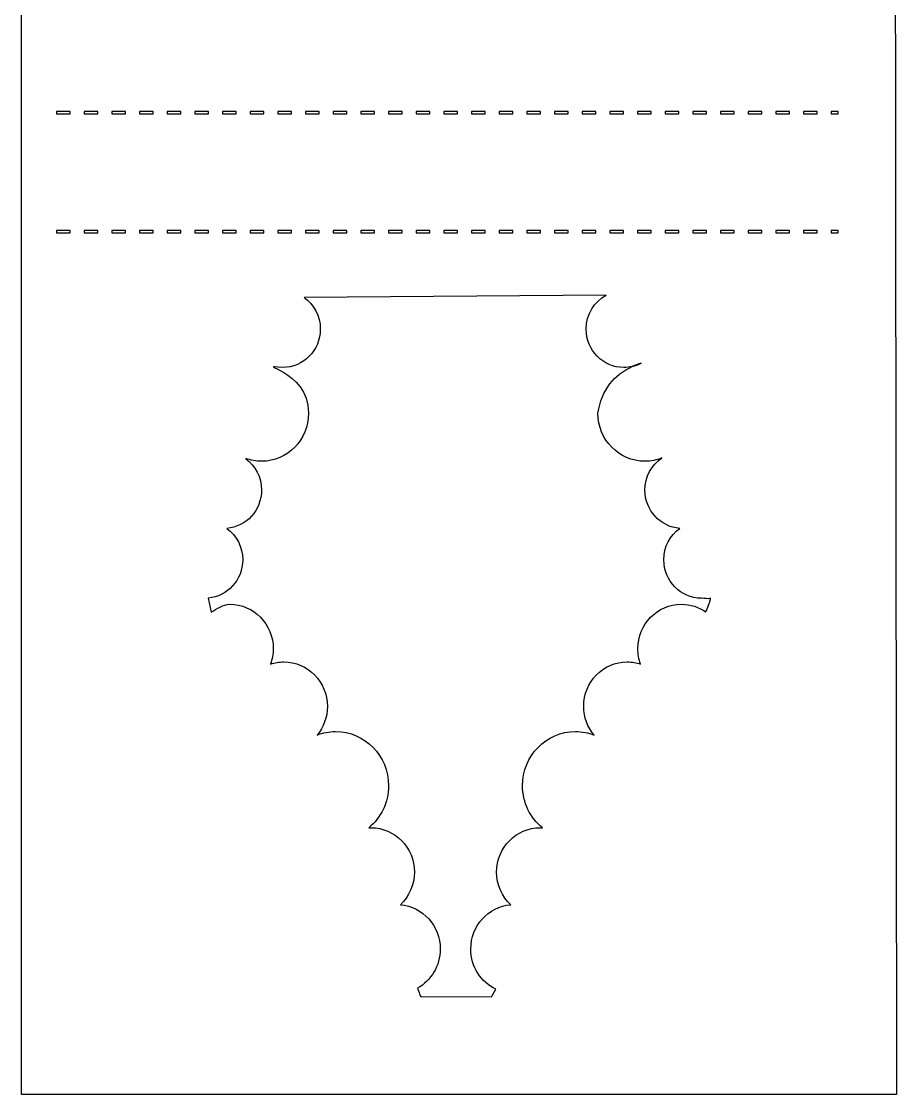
# Model space of a CAD drawing. Header units: centimetres. Extents: x -5.7 to 5.7, y -14 to 14.
# Drawn here: x -5.66 to 5.66, y -13.99 to -0.12 of the extents above; entities that cross this region are included whole.
import ezdxf

# ---------------------------------------------------------------- set-up
doc = ezdxf.new("R2010")
doc.units = ezdxf.units.CM
doc.header["$MEASUREMENT"] = 0
doc.layers.add('Layer 1', color=7, linetype='Continuous')

msp = doc.modelspace()

# ---------------------------------------------------------------- linework, layer by layer
at = {"layer": 'Layer 1', "color": 22, "lineweight": 25}
for points, knots in [([(0.00422, 13.98982), (-0.43864, 13.98889), (-0.87062, 13.87589), (-1.31076, 13.65065), (-1.31076, 13.65065), (-1.31076, 13.65065), (-1.79988, 13.39988), (-1.79988, 13.39988), (-1.79988, 13.39988), (-1.79988, 13.39988), (-2.2589, 13.61606), (-2.2589, 13.61606), (-2.2589, 13.61606), (-2.84586, 13.89308), (-3.19532, 13.97512), (-3.80057, 13.9754), (-3.80057, 13.9754), (-4.32097, 13.97564), (-4.99249, 13.78999), (-5.43254, 13.52478), (-5.43254, 13.52478), (-5.43254, 13.52478), (-5.65547, 13.39027), (-5.65547, 13.39027), (-5.65547, 13.39027), (-5.65547, 13.39027), (-5.65547, -13.98987), (-5.65547, -13.98987), (-5.65547, -13.98987), (-5.65547, -13.98987), (5.65547, -13.98987), (5.65547, -13.98987), (5.65547, -13.98987), (5.65547, -13.98987), (5.62537, 13.43446), (5.62537, 13.43446), (5.62537, 13.43446), (5.62537, 13.43446), (5.16917, 13.66313), (5.16917, 13.66313), (5.16917, 13.66313), (4.61367, 13.94255), (4.02102, 14.04232), (3.41962, 13.95618), (3.41962, 13.95618), (2.8916, 13.88054), (2.84818, 13.86646), (2.33603, 13.60837), (2.33603, 13.60837), (2.33603, 13.60837), (1.90523, 13.39123), (1.90523, 13.39123), (1.90523, 13.39123), (1.90523, 13.39123), (1.57978, 13.55937), (1.57978, 13.55937), (1.57978, 13.55937), (1.02203, 13.84807), (0.50615, 13.99087), (0.00424, 13.98981), (0.00424, 13.98981), (0.00424, 13.98981), (0.00422, 13.98982), (0.00422, 13.98982)], [0, 0, 0, 0, 0.05882353, 0.05882353, 0.05882353, 0.05882353, 0.11764706, 0.11764706, 0.11764706, 0.11764706, 0.17647059, 0.17647059, 0.17647059, 0.17647059, 0.23529412, 0.23529412, 0.23529412, 0.23529412, 0.29411765, 0.29411765, 0.29411765, 0.29411765, 0.35294118, 0.35294118, 0.35294118, 0.35294118, 0.41176471, 0.41176471, 0.41176471, 0.41176471, 0.47058824, 0.47058824, 0.47058824, 0.47058824, 0.52941176, 0.52941176, 0.52941176, 0.52941176, 0.58823529, 0.58823529, 0.58823529, 0.58823529, 0.64705882, 0.64705882, 0.64705882, 0.64705882, 0.70588235, 0.70588235, 0.70588235, 0.70588235, 0.76470588, 0.76470588, 0.76470588, 0.76470588, 0.82352941, 0.82352941, 0.82352941, 0.82352941, 0.88235294, 0.88235294, 0.88235294, 0.88235294, 1, 1, 1, 1]), ([(-5.20304, -1.28511), (-5.20304, -1.28511), (-5.02432, -1.28511), (-5.02432, -1.28511), (-5.02432, -1.28511), (-5.02432, -1.28511), (-5.02432, -1.31585), (-5.02432, -1.31585), (-5.02432, -1.31585), (-5.02432, -1.31585), (-5.20304, -1.31585), (-5.20304, -1.31585), (-5.20304, -1.31585), (-5.20304, -1.31585), (-5.20304, -1.28511), (-5.20304, -1.28511)], [0, 0, 0, 0, 0.2, 0.2, 0.2, 0.2, 0.4, 0.4, 0.4, 0.4, 0.6, 0.6, 0.6, 0.6, 1, 1, 1, 1]), ([(-4.84561, -1.28511), (-4.84561, -1.28511), (-4.66689, -1.28511), (-4.66689, -1.28511), (-4.66689, -1.28511), (-4.66689, -1.28511), (-4.66689, -1.31585), (-4.66689, -1.31585), (-4.66689, -1.31585), (-4.66689, -1.31585), (-4.84561, -1.31585), (-4.84561, -1.31585), (-4.84561, -1.31585), (-4.84561, -1.31585), (-4.84561, -1.28511), (-4.84561, -1.28511)], [0, 0, 0, 0, 0.2, 0.2, 0.2, 0.2, 0.4, 0.4, 0.4, 0.4, 0.6, 0.6, 0.6, 0.6, 1, 1, 1, 1]), ([(-4.48818, -1.28511), (-4.48818, -1.28511), (-4.30946, -1.28511), (-4.30946, -1.28511), (-4.30946, -1.28511), (-4.30946, -1.28511), (-4.30946, -1.31585), (-4.30946, -1.31585), (-4.30946, -1.31585), (-4.30946, -1.31585), (-4.48818, -1.31585), (-4.48818, -1.31585), (-4.48818, -1.31585), (-4.48818, -1.31585), (-4.48818, -1.28511), (-4.48818, -1.28511)], [0, 0, 0, 0, 0.2, 0.2, 0.2, 0.2, 0.4, 0.4, 0.4, 0.4, 0.6, 0.6, 0.6, 0.6, 1, 1, 1, 1]), ([(-4.13074, -1.28511), (-4.13074, -1.28511), (-3.95202, -1.28511), (-3.95202, -1.28511), (-3.95202, -1.28511), (-3.95202, -1.28511), (-3.95202, -1.31585), (-3.95202, -1.31585), (-3.95202, -1.31585), (-3.95202, -1.31585), (-4.13074, -1.31585), (-4.13074, -1.31585), (-4.13074, -1.31585), (-4.13074, -1.31585), (-4.13074, -1.28511), (-4.13074, -1.28511)], [0, 0, 0, 0, 0.2, 0.2, 0.2, 0.2, 0.4, 0.4, 0.4, 0.4, 0.6, 0.6, 0.6, 0.6, 1, 1, 1, 1]), ([(-3.77331, -1.28511), (-3.77331, -1.28511), (-3.59459, -1.28511), (-3.59459, -1.28511), (-3.59459, -1.28511), (-3.59459, -1.28511), (-3.59459, -1.31585), (-3.59459, -1.31585), (-3.59459, -1.31585), (-3.59459, -1.31585), (-3.77331, -1.31585), (-3.77331, -1.31585), (-3.77331, -1.31585), (-3.77331, -1.31585), (-3.77331, -1.28511), (-3.77331, -1.28511)], [0, 0, 0, 0, 0.2, 0.2, 0.2, 0.2, 0.4, 0.4, 0.4, 0.4, 0.6, 0.6, 0.6, 0.6, 1, 1, 1, 1]), ([(-3.41493, -1.28511), (-3.41493, -1.28511), (-3.23621, -1.28511), (-3.23621, -1.28511), (-3.23621, -1.28511), (-3.23621, -1.28511), (-3.23621, -1.31585), (-3.23621, -1.31585), (-3.23621, -1.31585), (-3.23621, -1.31585), (-3.41493, -1.31585), (-3.41493, -1.31585), (-3.41493, -1.31585), (-3.41493, -1.31585), (-3.41493, -1.28511), (-3.41493, -1.28511)], [0, 0, 0, 0, 0.2, 0.2, 0.2, 0.2, 0.4, 0.4, 0.4, 0.4, 0.6, 0.6, 0.6, 0.6, 1, 1, 1, 1]), ([(-3.05749, -1.28511), (-3.05749, -1.28511), (-2.87877, -1.28511), (-2.87877, -1.28511), (-2.87877, -1.28511), (-2.87877, -1.28511), (-2.87877, -1.31585), (-2.87877, -1.31585), (-2.87877, -1.31585), (-2.87877, -1.31585), (-3.05749, -1.31585), (-3.05749, -1.31585), (-3.05749, -1.31585), (-3.05749, -1.31585), (-3.05749, -1.28511), (-3.05749, -1.28511)], [0, 0, 0, 0, 0.2, 0.2, 0.2, 0.2, 0.4, 0.4, 0.4, 0.4, 0.6, 0.6, 0.6, 0.6, 1, 1, 1, 1]), ([(-2.70006, -1.28511), (-2.70006, -1.28511), (-2.52134, -1.28511), (-2.52134, -1.28511), (-2.52134, -1.28511), (-2.52134, -1.28511), (-2.52134, -1.31585), (-2.52134, -1.31585), (-2.52134, -1.31585), (-2.52134, -1.31585), (-2.70006, -1.31585), (-2.70006, -1.31585), (-2.70006, -1.31585), (-2.70006, -1.31585), (-2.70006, -1.28511), (-2.70006, -1.28511)], [0, 0, 0, 0, 0.2, 0.2, 0.2, 0.2, 0.4, 0.4, 0.4, 0.4, 0.6, 0.6, 0.6, 0.6, 1, 1, 1, 1]), ([(-2.34262, -1.28511), (-2.34262, -1.28511), (-2.1639, -1.28511), (-2.1639, -1.28511), (-2.1639, -1.28511), (-2.1639, -1.28511), (-2.1639, -1.31585), (-2.1639, -1.31585), (-2.1639, -1.31585), (-2.1639, -1.31585), (-2.34262, -1.31585), (-2.34262, -1.31585), (-2.34262, -1.31585), (-2.34262, -1.31585), (-2.34262, -1.28511), (-2.34262, -1.28511)], [0, 0, 0, 0, 0.2, 0.2, 0.2, 0.2, 0.4, 0.4, 0.4, 0.4, 0.6, 0.6, 0.6, 0.6, 1, 1, 1, 1]), ([(-1.98519, -1.28511), (-1.98519, -1.28511), (-1.80647, -1.28511), (-1.80647, -1.28511), (-1.80647, -1.28511), (-1.80647, -1.28511), (-1.80647, -1.31585), (-1.80647, -1.31585), (-1.80647, -1.31585), (-1.80647, -1.31585), (-1.98519, -1.31585), (-1.98519, -1.31585), (-1.98519, -1.31585), (-1.98519, -1.31585), (-1.98519, -1.28511), (-1.98519, -1.28511)], [0, 0, 0, 0, 0.2, 0.2, 0.2, 0.2, 0.4, 0.4, 0.4, 0.4, 0.6, 0.6, 0.6, 0.6, 1, 1, 1, 1]), ([(-1.62775, -1.28511), (-1.62775, -1.28511), (-1.44903, -1.28511), (-1.44903, -1.28511), (-1.44903, -1.28511), (-1.44903, -1.28511), (-1.44903, -1.31585), (-1.44903, -1.31585), (-1.44903, -1.31585), (-1.44903, -1.31585), (-1.62775, -1.31585), (-1.62775, -1.31585), (-1.62775, -1.31585), (-1.62775, -1.31585), (-1.62775, -1.28511), (-1.62775, -1.28511)], [0, 0, 0, 0, 0.2, 0.2, 0.2, 0.2, 0.4, 0.4, 0.4, 0.4, 0.6, 0.6, 0.6, 0.6, 1, 1, 1, 1]), ([(-1.27032, -1.28511), (-1.27032, -1.28511), (-1.09066, -1.28511), (-1.09066, -1.28511), (-1.09066, -1.28511), (-1.09066, -1.28511), (-1.09066, -1.31585), (-1.09066, -1.31585), (-1.09066, -1.31585), (-1.09066, -1.31585), (-1.27032, -1.31585), (-1.27032, -1.31585), (-1.27032, -1.31585), (-1.27032, -1.31585), (-1.27032, -1.28511), (-1.27032, -1.28511)], [0, 0, 0, 0, 0.2, 0.2, 0.2, 0.2, 0.4, 0.4, 0.4, 0.4, 0.6, 0.6, 0.6, 0.6, 1, 1, 1, 1]), ([(-0.91194, -1.28511), (-0.91194, -1.28511), (-0.73322, -1.28511), (-0.73322, -1.28511), (-0.73322, -1.28511), (-0.73322, -1.28511), (-0.73322, -1.31585), (-0.73322, -1.31585), (-0.73322, -1.31585), (-0.73322, -1.31585), (-0.91194, -1.31585), (-0.91194, -1.31585), (-0.91194, -1.31585), (-0.91194, -1.31585), (-0.91194, -1.28511), (-0.91194, -1.28511)], [0, 0, 0, 0, 0.2, 0.2, 0.2, 0.2, 0.4, 0.4, 0.4, 0.4, 0.6, 0.6, 0.6, 0.6, 1, 1, 1, 1]), ([(-0.55451, -1.28511), (-0.55451, -1.28511), (-0.37579, -1.28511), (-0.37579, -1.28511), (-0.37579, -1.28511), (-0.37579, -1.28511), (-0.37579, -1.31585), (-0.37579, -1.31585), (-0.37579, -1.31585), (-0.37579, -1.31585), (-0.55451, -1.31585), (-0.55451, -1.31585), (-0.55451, -1.31585), (-0.55451, -1.31585), (-0.55451, -1.28511), (-0.55451, -1.28511)], [0, 0, 0, 0, 0.2, 0.2, 0.2, 0.2, 0.4, 0.4, 0.4, 0.4, 0.6, 0.6, 0.6, 0.6, 1, 1, 1, 1]), ([(-0.19707, -1.28511), (-0.19707, -1.28511), (-0.01835, -1.28511), (-0.01835, -1.28511), (-0.01835, -1.28511), (-0.01835, -1.28511), (-0.01835, -1.31585), (-0.01835, -1.31585), (-0.01835, -1.31585), (-0.01835, -1.31585), (-0.19707, -1.31585), (-0.19707, -1.31585), (-0.19707, -1.31585), (-0.19707, -1.31585), (-0.19707, -1.28511), (-0.19707, -1.28511)], [0, 0, 0, 0, 0.2, 0.2, 0.2, 0.2, 0.4, 0.4, 0.4, 0.4, 0.6, 0.6, 0.6, 0.6, 1, 1, 1, 1]), ([(0.16036, -1.28511), (0.16036, -1.28511), (0.33908, -1.28511), (0.33908, -1.28511), (0.33908, -1.28511), (0.33908, -1.28511), (0.33908, -1.31585), (0.33908, -1.31585), (0.33908, -1.31585), (0.33908, -1.31585), (0.16036, -1.31585), (0.16036, -1.31585), (0.16036, -1.31585), (0.16036, -1.31585), (0.16036, -1.28511), (0.16036, -1.28511)], [0, 0, 0, 0, 0.2, 0.2, 0.2, 0.2, 0.4, 0.4, 0.4, 0.4, 0.6, 0.6, 0.6, 0.6, 1, 1, 1, 1]), ([(0.5178, -1.28511), (0.5178, -1.28511), (0.69652, -1.28511), (0.69652, -1.28511), (0.69652, -1.28511), (0.69652, -1.28511), (0.69652, -1.31585), (0.69652, -1.31585), (0.69652, -1.31585), (0.69652, -1.31585), (0.5178, -1.31585), (0.5178, -1.31585), (0.5178, -1.31585), (0.5178, -1.31585), (0.5178, -1.28511), (0.5178, -1.28511)], [0, 0, 0, 0, 0.2, 0.2, 0.2, 0.2, 0.4, 0.4, 0.4, 0.4, 0.6, 0.6, 0.6, 0.6, 1, 1, 1, 1]), ([(0.87523, -1.28511), (0.87523, -1.28511), (1.05489, -1.28511), (1.05489, -1.28511), (1.05489, -1.28511), (1.05489, -1.28511), (1.05489, -1.31585), (1.05489, -1.31585), (1.05489, -1.31585), (1.05489, -1.31585), (0.87523, -1.31585), (0.87523, -1.31585), (0.87523, -1.31585), (0.87523, -1.31585), (0.87523, -1.28511), (0.87523, -1.28511)], [0, 0, 0, 0, 0.2, 0.2, 0.2, 0.2, 0.4, 0.4, 0.4, 0.4, 0.6, 0.6, 0.6, 0.6, 1, 1, 1, 1]), ([(1.23361, -1.28511), (1.23361, -1.28511), (1.41233, -1.28511), (1.41233, -1.28511), (1.41233, -1.28511), (1.41233, -1.28511), (1.41233, -1.31585), (1.41233, -1.31585), (1.41233, -1.31585), (1.41233, -1.31585), (1.23361, -1.31585), (1.23361, -1.31585), (1.23361, -1.31585), (1.23361, -1.31585), (1.23361, -1.28511), (1.23361, -1.28511)], [0, 0, 0, 0, 0.2, 0.2, 0.2, 0.2, 0.4, 0.4, 0.4, 0.4, 0.6, 0.6, 0.6, 0.6, 1, 1, 1, 1]), ([(1.59104, -1.28511), (1.59104, -1.28511), (1.76976, -1.28511), (1.76976, -1.28511), (1.76976, -1.28511), (1.76976, -1.28511), (1.76976, -1.31585), (1.76976, -1.31585), (1.76976, -1.31585), (1.76976, -1.31585), (1.59104, -1.31585), (1.59104, -1.31585), (1.59104, -1.31585), (1.59104, -1.31585), (1.59104, -1.28511), (1.59104, -1.28511)], [0, 0, 0, 0, 0.2, 0.2, 0.2, 0.2, 0.4, 0.4, 0.4, 0.4, 0.6, 0.6, 0.6, 0.6, 1, 1, 1, 1]), ([(1.94848, -1.28511), (1.94848, -1.28511), (2.1272, -1.28511), (2.1272, -1.28511), (2.1272, -1.28511), (2.1272, -1.28511), (2.1272, -1.31585), (2.1272, -1.31585), (2.1272, -1.31585), (2.1272, -1.31585), (1.94848, -1.31585), (1.94848, -1.31585), (1.94848, -1.31585), (1.94848, -1.31585), (1.94848, -1.28511), (1.94848, -1.28511)], [0, 0, 0, 0, 0.2, 0.2, 0.2, 0.2, 0.4, 0.4, 0.4, 0.4, 0.6, 0.6, 0.6, 0.6, 1, 1, 1, 1]), ([(2.30591, -1.28511), (2.30591, -1.28511), (2.48463, -1.28511), (2.48463, -1.28511), (2.48463, -1.28511), (2.48463, -1.28511), (2.48463, -1.31585), (2.48463, -1.31585), (2.48463, -1.31585), (2.48463, -1.31585), (2.30591, -1.31585), (2.30591, -1.31585), (2.30591, -1.31585), (2.30591, -1.31585), (2.30591, -1.28511), (2.30591, -1.28511)], [0, 0, 0, 0, 0.2, 0.2, 0.2, 0.2, 0.4, 0.4, 0.4, 0.4, 0.6, 0.6, 0.6, 0.6, 1, 1, 1, 1]), ([(2.66335, -1.28511), (2.66335, -1.28511), (2.84207, -1.28511), (2.84207, -1.28511), (2.84207, -1.28511), (2.84207, -1.28511), (2.84207, -1.31585), (2.84207, -1.31585), (2.84207, -1.31585), (2.84207, -1.31585), (2.66335, -1.31585), (2.66335, -1.31585), (2.66335, -1.31585), (2.66335, -1.31585), (2.66335, -1.28511), (2.66335, -1.28511)], [0, 0, 0, 0, 0.2, 0.2, 0.2, 0.2, 0.4, 0.4, 0.4, 0.4, 0.6, 0.6, 0.6, 0.6, 1, 1, 1, 1]), ([(3.02078, -1.28511), (3.02078, -1.28511), (3.1995, -1.28511), (3.1995, -1.28511), (3.1995, -1.28511), (3.1995, -1.28511), (3.1995, -1.31585), (3.1995, -1.31585), (3.1995, -1.31585), (3.1995, -1.31585), (3.02078, -1.31585), (3.02078, -1.31585), (3.02078, -1.31585), (3.02078, -1.31585), (3.02078, -1.28511), (3.02078, -1.28511)], [0, 0, 0, 0, 0.2, 0.2, 0.2, 0.2, 0.4, 0.4, 0.4, 0.4, 0.6, 0.6, 0.6, 0.6, 1, 1, 1, 1]), ([(3.37916, -1.28511), (3.37916, -1.28511), (3.55788, -1.28511), (3.55788, -1.28511), (3.55788, -1.28511), (3.55788, -1.28511), (3.55788, -1.31585), (3.55788, -1.31585), (3.55788, -1.31585), (3.55788, -1.31585), (3.37916, -1.31585), (3.37916, -1.31585), (3.37916, -1.31585), (3.37916, -1.31585), (3.37916, -1.28511), (3.37916, -1.28511)], [0, 0, 0, 0, 0.2, 0.2, 0.2, 0.2, 0.4, 0.4, 0.4, 0.4, 0.6, 0.6, 0.6, 0.6, 1, 1, 1, 1]), ([(3.73659, -1.28511), (3.73659, -1.28511), (3.91531, -1.28511), (3.91531, -1.28511), (3.91531, -1.28511), (3.91531, -1.28511), (3.91531, -1.31585), (3.91531, -1.31585), (3.91531, -1.31585), (3.91531, -1.31585), (3.73659, -1.31585), (3.73659, -1.31585), (3.73659, -1.31585), (3.73659, -1.31585), (3.73659, -1.28511), (3.73659, -1.28511)], [0, 0, 0, 0, 0.2, 0.2, 0.2, 0.2, 0.4, 0.4, 0.4, 0.4, 0.6, 0.6, 0.6, 0.6, 1, 1, 1, 1]), ([(4.09403, -1.28511), (4.09403, -1.28511), (4.27275, -1.28511), (4.27275, -1.28511), (4.27275, -1.28511), (4.27275, -1.28511), (4.27275, -1.31585), (4.27275, -1.31585), (4.27275, -1.31585), (4.27275, -1.31585), (4.09403, -1.31585), (4.09403, -1.31585), (4.09403, -1.31585), (4.09403, -1.31585), (4.09403, -1.28511), (4.09403, -1.28511)], [0, 0, 0, 0, 0.2, 0.2, 0.2, 0.2, 0.4, 0.4, 0.4, 0.4, 0.6, 0.6, 0.6, 0.6, 1, 1, 1, 1]), ([(4.45146, -1.28511), (4.45146, -1.28511), (4.63018, -1.28511), (4.63018, -1.28511), (4.63018, -1.28511), (4.63018, -1.28511), (4.63018, -1.31585), (4.63018, -1.31585), (4.63018, -1.31585), (4.63018, -1.31585), (4.45146, -1.31585), (4.45146, -1.31585), (4.45146, -1.31585), (4.45146, -1.31585), (4.45146, -1.28511), (4.45146, -1.28511)], [0, 0, 0, 0, 0.2, 0.2, 0.2, 0.2, 0.4, 0.4, 0.4, 0.4, 0.6, 0.6, 0.6, 0.6, 1, 1, 1, 1]), ([(4.8089, -1.28511), (4.8089, -1.28511), (4.90202, -1.28511), (4.90202, -1.28511), (4.90202, -1.28511), (4.90202, -1.28511), (4.90202, -1.31585), (4.90202, -1.31585), (4.90202, -1.31585), (4.90202, -1.31585), (4.8089, -1.31585), (4.8089, -1.31585), (4.8089, -1.31585), (4.8089, -1.31585), (4.8089, -1.28511), (4.8089, -1.28511)], [0, 0, 0, 0, 0.2, 0.2, 0.2, 0.2, 0.4, 0.4, 0.4, 0.4, 0.6, 0.6, 0.6, 0.6, 1, 1, 1, 1]), ([(-5.20304, -2.8224), (-5.20304, -2.8224), (-5.02432, -2.8224), (-5.02432, -2.8224), (-5.02432, -2.8224), (-5.02432, -2.8224), (-5.02432, -2.85315), (-5.02432, -2.85315), (-5.02432, -2.85315), (-5.02432, -2.85315), (-5.20304, -2.85315), (-5.20304, -2.85315), (-5.20304, -2.85315), (-5.20304, -2.85315), (-5.20304, -2.8224), (-5.20304, -2.8224)], [0, 0, 0, 0, 0.2, 0.2, 0.2, 0.2, 0.4, 0.4, 0.4, 0.4, 0.6, 0.6, 0.6, 0.6, 1, 1, 1, 1]), ([(-4.84561, -2.8224), (-4.84561, -2.8224), (-4.66689, -2.8224), (-4.66689, -2.8224), (-4.66689, -2.8224), (-4.66689, -2.8224), (-4.66689, -2.85315), (-4.66689, -2.85315), (-4.66689, -2.85315), (-4.66689, -2.85315), (-4.84561, -2.85315), (-4.84561, -2.85315), (-4.84561, -2.85315), (-4.84561, -2.85315), (-4.84561, -2.8224), (-4.84561, -2.8224)], [0, 0, 0, 0, 0.2, 0.2, 0.2, 0.2, 0.4, 0.4, 0.4, 0.4, 0.6, 0.6, 0.6, 0.6, 1, 1, 1, 1]), ([(-4.48818, -2.8224), (-4.48818, -2.8224), (-4.30946, -2.8224), (-4.30946, -2.8224), (-4.30946, -2.8224), (-4.30946, -2.8224), (-4.30946, -2.85315), (-4.30946, -2.85315), (-4.30946, -2.85315), (-4.30946, -2.85315), (-4.48818, -2.85315), (-4.48818, -2.85315), (-4.48818, -2.85315), (-4.48818, -2.85315), (-4.48818, -2.8224), (-4.48818, -2.8224)], [0, 0, 0, 0, 0.2, 0.2, 0.2, 0.2, 0.4, 0.4, 0.4, 0.4, 0.6, 0.6, 0.6, 0.6, 1, 1, 1, 1]), ([(-4.13074, -2.8224), (-4.13074, -2.8224), (-3.95202, -2.8224), (-3.95202, -2.8224), (-3.95202, -2.8224), (-3.95202, -2.8224), (-3.95202, -2.85315), (-3.95202, -2.85315), (-3.95202, -2.85315), (-3.95202, -2.85315), (-4.13074, -2.85315), (-4.13074, -2.85315), (-4.13074, -2.85315), (-4.13074, -2.85315), (-4.13074, -2.8224), (-4.13074, -2.8224)], [0, 0, 0, 0, 0.2, 0.2, 0.2, 0.2, 0.4, 0.4, 0.4, 0.4, 0.6, 0.6, 0.6, 0.6, 1, 1, 1, 1]), ([(-3.77331, -2.8224), (-3.77331, -2.8224), (-3.59459, -2.8224), (-3.59459, -2.8224), (-3.59459, -2.8224), (-3.59459, -2.8224), (-3.59459, -2.85315), (-3.59459, -2.85315), (-3.59459, -2.85315), (-3.59459, -2.85315), (-3.77331, -2.85315), (-3.77331, -2.85315), (-3.77331, -2.85315), (-3.77331, -2.85315), (-3.77331, -2.8224), (-3.77331, -2.8224)], [0, 0, 0, 0, 0.2, 0.2, 0.2, 0.2, 0.4, 0.4, 0.4, 0.4, 0.6, 0.6, 0.6, 0.6, 1, 1, 1, 1]), ([(-3.41493, -2.8224), (-3.41493, -2.8224), (-3.23621, -2.8224), (-3.23621, -2.8224), (-3.23621, -2.8224), (-3.23621, -2.8224), (-3.23621, -2.85315), (-3.23621, -2.85315), (-3.23621, -2.85315), (-3.23621, -2.85315), (-3.41493, -2.85315), (-3.41493, -2.85315), (-3.41493, -2.85315), (-3.41493, -2.85315), (-3.41493, -2.8224), (-3.41493, -2.8224)], [0, 0, 0, 0, 0.2, 0.2, 0.2, 0.2, 0.4, 0.4, 0.4, 0.4, 0.6, 0.6, 0.6, 0.6, 1, 1, 1, 1]), ([(-3.05749, -2.8224), (-3.05749, -2.8224), (-2.87877, -2.8224), (-2.87877, -2.8224), (-2.87877, -2.8224), (-2.87877, -2.8224), (-2.87877, -2.85315), (-2.87877, -2.85315), (-2.87877, -2.85315), (-2.87877, -2.85315), (-3.05749, -2.85315), (-3.05749, -2.85315), (-3.05749, -2.85315), (-3.05749, -2.85315), (-3.05749, -2.8224), (-3.05749, -2.8224)], [0, 0, 0, 0, 0.2, 0.2, 0.2, 0.2, 0.4, 0.4, 0.4, 0.4, 0.6, 0.6, 0.6, 0.6, 1, 1, 1, 1]), ([(-2.70006, -2.8224), (-2.70006, -2.8224), (-2.52134, -2.8224), (-2.52134, -2.8224), (-2.52134, -2.8224), (-2.52134, -2.8224), (-2.52134, -2.85315), (-2.52134, -2.85315), (-2.52134, -2.85315), (-2.52134, -2.85315), (-2.70006, -2.85315), (-2.70006, -2.85315), (-2.70006, -2.85315), (-2.70006, -2.85315), (-2.70006, -2.8224), (-2.70006, -2.8224)], [0, 0, 0, 0, 0.2, 0.2, 0.2, 0.2, 0.4, 0.4, 0.4, 0.4, 0.6, 0.6, 0.6, 0.6, 1, 1, 1, 1]), ([(-2.34262, -2.8224), (-2.34262, -2.8224), (-2.1639, -2.8224), (-2.1639, -2.8224), (-2.1639, -2.8224), (-2.1639, -2.8224), (-2.1639, -2.85315), (-2.1639, -2.85315), (-2.1639, -2.85315), (-2.1639, -2.85315), (-2.34262, -2.85315), (-2.34262, -2.85315), (-2.34262, -2.85315), (-2.34262, -2.85315), (-2.34262, -2.8224), (-2.34262, -2.8224)], [0, 0, 0, 0, 0.2, 0.2, 0.2, 0.2, 0.4, 0.4, 0.4, 0.4, 0.6, 0.6, 0.6, 0.6, 1, 1, 1, 1]), ([(-1.98519, -2.8224), (-1.98519, -2.8224), (-1.80647, -2.8224), (-1.80647, -2.8224), (-1.80647, -2.8224), (-1.80647, -2.8224), (-1.80647, -2.85315), (-1.80647, -2.85315), (-1.80647, -2.85315), (-1.80647, -2.85315), (-1.98519, -2.85315), (-1.98519, -2.85315), (-1.98519, -2.85315), (-1.98519, -2.85315), (-1.98519, -2.8224), (-1.98519, -2.8224)], [0, 0, 0, 0, 0.2, 0.2, 0.2, 0.2, 0.4, 0.4, 0.4, 0.4, 0.6, 0.6, 0.6, 0.6, 1, 1, 1, 1]), ([(-1.62775, -2.8224), (-1.62775, -2.8224), (-1.44903, -2.8224), (-1.44903, -2.8224), (-1.44903, -2.8224), (-1.44903, -2.8224), (-1.44903, -2.85315), (-1.44903, -2.85315), (-1.44903, -2.85315), (-1.44903, -2.85315), (-1.62775, -2.85315), (-1.62775, -2.85315), (-1.62775, -2.85315), (-1.62775, -2.85315), (-1.62775, -2.8224), (-1.62775, -2.8224)], [0, 0, 0, 0, 0.2, 0.2, 0.2, 0.2, 0.4, 0.4, 0.4, 0.4, 0.6, 0.6, 0.6, 0.6, 1, 1, 1, 1]), ([(-1.27032, -2.8224), (-1.27032, -2.8224), (-1.09066, -2.8224), (-1.09066, -2.8224), (-1.09066, -2.8224), (-1.09066, -2.8224), (-1.09066, -2.85315), (-1.09066, -2.85315), (-1.09066, -2.85315), (-1.09066, -2.85315), (-1.27032, -2.85315), (-1.27032, -2.85315), (-1.27032, -2.85315), (-1.27032, -2.85315), (-1.27032, -2.8224), (-1.27032, -2.8224)], [0, 0, 0, 0, 0.2, 0.2, 0.2, 0.2, 0.4, 0.4, 0.4, 0.4, 0.6, 0.6, 0.6, 0.6, 1, 1, 1, 1]), ([(-0.91194, -2.8224), (-0.91194, -2.8224), (-0.73322, -2.8224), (-0.73322, -2.8224), (-0.73322, -2.8224), (-0.73322, -2.8224), (-0.73322, -2.85315), (-0.73322, -2.85315), (-0.73322, -2.85315), (-0.73322, -2.85315), (-0.91194, -2.85315), (-0.91194, -2.85315), (-0.91194, -2.85315), (-0.91194, -2.85315), (-0.91194, -2.8224), (-0.91194, -2.8224)], [0, 0, 0, 0, 0.2, 0.2, 0.2, 0.2, 0.4, 0.4, 0.4, 0.4, 0.6, 0.6, 0.6, 0.6, 1, 1, 1, 1]), ([(-0.55451, -2.8224), (-0.55451, -2.8224), (-0.37579, -2.8224), (-0.37579, -2.8224), (-0.37579, -2.8224), (-0.37579, -2.8224), (-0.37579, -2.85315), (-0.37579, -2.85315), (-0.37579, -2.85315), (-0.37579, -2.85315), (-0.55451, -2.85315), (-0.55451, -2.85315), (-0.55451, -2.85315), (-0.55451, -2.85315), (-0.55451, -2.8224), (-0.55451, -2.8224)], [0, 0, 0, 0, 0.2, 0.2, 0.2, 0.2, 0.4, 0.4, 0.4, 0.4, 0.6, 0.6, 0.6, 0.6, 1, 1, 1, 1]), ([(-0.19707, -2.8224), (-0.19707, -2.8224), (-0.01835, -2.8224), (-0.01835, -2.8224), (-0.01835, -2.8224), (-0.01835, -2.8224), (-0.01835, -2.85315), (-0.01835, -2.85315), (-0.01835, -2.85315), (-0.01835, -2.85315), (-0.19707, -2.85315), (-0.19707, -2.85315), (-0.19707, -2.85315), (-0.19707, -2.85315), (-0.19707, -2.8224), (-0.19707, -2.8224)], [0, 0, 0, 0, 0.2, 0.2, 0.2, 0.2, 0.4, 0.4, 0.4, 0.4, 0.6, 0.6, 0.6, 0.6, 1, 1, 1, 1]), ([(0.16036, -2.8224), (0.16036, -2.8224), (0.33908, -2.8224), (0.33908, -2.8224), (0.33908, -2.8224), (0.33908, -2.8224), (0.33908, -2.85315), (0.33908, -2.85315), (0.33908, -2.85315), (0.33908, -2.85315), (0.16036, -2.85315), (0.16036, -2.85315), (0.16036, -2.85315), (0.16036, -2.85315), (0.16036, -2.8224), (0.16036, -2.8224)], [0, 0, 0, 0, 0.2, 0.2, 0.2, 0.2, 0.4, 0.4, 0.4, 0.4, 0.6, 0.6, 0.6, 0.6, 1, 1, 1, 1]), ([(0.5178, -2.8224), (0.5178, -2.8224), (0.69652, -2.8224), (0.69652, -2.8224), (0.69652, -2.8224), (0.69652, -2.8224), (0.69652, -2.85315), (0.69652, -2.85315), (0.69652, -2.85315), (0.69652, -2.85315), (0.5178, -2.85315), (0.5178, -2.85315), (0.5178, -2.85315), (0.5178, -2.85315), (0.5178, -2.8224), (0.5178, -2.8224)], [0, 0, 0, 0, 0.2, 0.2, 0.2, 0.2, 0.4, 0.4, 0.4, 0.4, 0.6, 0.6, 0.6, 0.6, 1, 1, 1, 1]), ([(0.87523, -2.8224), (0.87523, -2.8224), (1.05489, -2.8224), (1.05489, -2.8224), (1.05489, -2.8224), (1.05489, -2.8224), (1.05489, -2.85315), (1.05489, -2.85315), (1.05489, -2.85315), (1.05489, -2.85315), (0.87523, -2.85315), (0.87523, -2.85315), (0.87523, -2.85315), (0.87523, -2.85315), (0.87523, -2.8224), (0.87523, -2.8224)], [0, 0, 0, 0, 0.2, 0.2, 0.2, 0.2, 0.4, 0.4, 0.4, 0.4, 0.6, 0.6, 0.6, 0.6, 1, 1, 1, 1]), ([(1.23361, -2.8224), (1.23361, -2.8224), (1.41233, -2.8224), (1.41233, -2.8224), (1.41233, -2.8224), (1.41233, -2.8224), (1.41233, -2.85315), (1.41233, -2.85315), (1.41233, -2.85315), (1.41233, -2.85315), (1.23361, -2.85315), (1.23361, -2.85315), (1.23361, -2.85315), (1.23361, -2.85315), (1.23361, -2.8224), (1.23361, -2.8224)], [0, 0, 0, 0, 0.2, 0.2, 0.2, 0.2, 0.4, 0.4, 0.4, 0.4, 0.6, 0.6, 0.6, 0.6, 1, 1, 1, 1]), ([(1.59104, -2.8224), (1.59104, -2.8224), (1.76976, -2.8224), (1.76976, -2.8224), (1.76976, -2.8224), (1.76976, -2.8224), (1.76976, -2.85315), (1.76976, -2.85315), (1.76976, -2.85315), (1.76976, -2.85315), (1.59104, -2.85315), (1.59104, -2.85315), (1.59104, -2.85315), (1.59104, -2.85315), (1.59104, -2.8224), (1.59104, -2.8224)], [0, 0, 0, 0, 0.2, 0.2, 0.2, 0.2, 0.4, 0.4, 0.4, 0.4, 0.6, 0.6, 0.6, 0.6, 1, 1, 1, 1]), ([(1.94848, -2.8224), (1.94848, -2.8224), (2.1272, -2.8224), (2.1272, -2.8224), (2.1272, -2.8224), (2.1272, -2.8224), (2.1272, -2.85315), (2.1272, -2.85315), (2.1272, -2.85315), (2.1272, -2.85315), (1.94848, -2.85315), (1.94848, -2.85315), (1.94848, -2.85315), (1.94848, -2.85315), (1.94848, -2.8224), (1.94848, -2.8224)], [0, 0, 0, 0, 0.2, 0.2, 0.2, 0.2, 0.4, 0.4, 0.4, 0.4, 0.6, 0.6, 0.6, 0.6, 1, 1, 1, 1]), ([(2.30591, -2.8224), (2.30591, -2.8224), (2.48463, -2.8224), (2.48463, -2.8224), (2.48463, -2.8224), (2.48463, -2.8224), (2.48463, -2.85315), (2.48463, -2.85315), (2.48463, -2.85315), (2.48463, -2.85315), (2.30591, -2.85315), (2.30591, -2.85315), (2.30591, -2.85315), (2.30591, -2.85315), (2.30591, -2.8224), (2.30591, -2.8224)], [0, 0, 0, 0, 0.2, 0.2, 0.2, 0.2, 0.4, 0.4, 0.4, 0.4, 0.6, 0.6, 0.6, 0.6, 1, 1, 1, 1]), ([(2.66335, -2.8224), (2.66335, -2.8224), (2.84207, -2.8224), (2.84207, -2.8224), (2.84207, -2.8224), (2.84207, -2.8224), (2.84207, -2.85315), (2.84207, -2.85315), (2.84207, -2.85315), (2.84207, -2.85315), (2.66335, -2.85315), (2.66335, -2.85315), (2.66335, -2.85315), (2.66335, -2.85315), (2.66335, -2.8224), (2.66335, -2.8224)], [0, 0, 0, 0, 0.2, 0.2, 0.2, 0.2, 0.4, 0.4, 0.4, 0.4, 0.6, 0.6, 0.6, 0.6, 1, 1, 1, 1]), ([(3.02078, -2.8224), (3.02078, -2.8224), (3.1995, -2.8224), (3.1995, -2.8224), (3.1995, -2.8224), (3.1995, -2.8224), (3.1995, -2.85315), (3.1995, -2.85315), (3.1995, -2.85315), (3.1995, -2.85315), (3.02078, -2.85315), (3.02078, -2.85315), (3.02078, -2.85315), (3.02078, -2.85315), (3.02078, -2.8224), (3.02078, -2.8224)], [0, 0, 0, 0, 0.2, 0.2, 0.2, 0.2, 0.4, 0.4, 0.4, 0.4, 0.6, 0.6, 0.6, 0.6, 1, 1, 1, 1]), ([(3.37916, -2.8224), (3.37916, -2.8224), (3.55788, -2.8224), (3.55788, -2.8224), (3.55788, -2.8224), (3.55788, -2.8224), (3.55788, -2.85315), (3.55788, -2.85315), (3.55788, -2.85315), (3.55788, -2.85315), (3.37916, -2.85315), (3.37916, -2.85315), (3.37916, -2.85315), (3.37916, -2.85315), (3.37916, -2.8224), (3.37916, -2.8224)], [0, 0, 0, 0, 0.2, 0.2, 0.2, 0.2, 0.4, 0.4, 0.4, 0.4, 0.6, 0.6, 0.6, 0.6, 1, 1, 1, 1]), ([(3.73659, -2.8224), (3.73659, -2.8224), (3.91531, -2.8224), (3.91531, -2.8224), (3.91531, -2.8224), (3.91531, -2.8224), (3.91531, -2.85315), (3.91531, -2.85315), (3.91531, -2.85315), (3.91531, -2.85315), (3.73659, -2.85315), (3.73659, -2.85315), (3.73659, -2.85315), (3.73659, -2.85315), (3.73659, -2.8224), (3.73659, -2.8224)], [0, 0, 0, 0, 0.2, 0.2, 0.2, 0.2, 0.4, 0.4, 0.4, 0.4, 0.6, 0.6, 0.6, 0.6, 1, 1, 1, 1]), ([(4.09403, -2.8224), (4.09403, -2.8224), (4.27275, -2.8224), (4.27275, -2.8224), (4.27275, -2.8224), (4.27275, -2.8224), (4.27275, -2.85315), (4.27275, -2.85315), (4.27275, -2.85315), (4.27275, -2.85315), (4.09403, -2.85315), (4.09403, -2.85315), (4.09403, -2.85315), (4.09403, -2.85315), (4.09403, -2.8224), (4.09403, -2.8224)], [0, 0, 0, 0, 0.2, 0.2, 0.2, 0.2, 0.4, 0.4, 0.4, 0.4, 0.6, 0.6, 0.6, 0.6, 1, 1, 1, 1]), ([(4.45146, -2.8224), (4.45146, -2.8224), (4.63018, -2.8224), (4.63018, -2.8224), (4.63018, -2.8224), (4.63018, -2.8224), (4.63018, -2.85315), (4.63018, -2.85315), (4.63018, -2.85315), (4.63018, -2.85315), (4.45146, -2.85315), (4.45146, -2.85315), (4.45146, -2.85315), (4.45146, -2.85315), (4.45146, -2.8224), (4.45146, -2.8224)], [0, 0, 0, 0, 0.2, 0.2, 0.2, 0.2, 0.4, 0.4, 0.4, 0.4, 0.6, 0.6, 0.6, 0.6, 1, 1, 1, 1]), ([(4.8089, -2.8224), (4.8089, -2.8224), (4.90202, -2.8224), (4.90202, -2.8224), (4.90202, -2.8224), (4.90202, -2.8224), (4.90202, -2.85315), (4.90202, -2.85315), (4.90202, -2.85315), (4.90202, -2.85315), (4.8089, -2.85315), (4.8089, -2.85315), (4.8089, -2.85315), (4.8089, -2.85315), (4.8089, -2.8224), (4.8089, -2.8224)], [0, 0, 0, 0, 0.2, 0.2, 0.2, 0.2, 0.4, 0.4, 0.4, 0.4, 0.6, 0.6, 0.6, 0.6, 1, 1, 1, 1]), ([(1.90333, -3.65734), (1.74876, -3.74053), (1.64372, -3.90559), (1.64372, -4.09643), (1.64372, -4.09643), (1.64372, -4.37073), (1.86148, -4.59317), (2.13002, -4.59317), (2.13002, -4.59317), (2.16776, -4.59317), (2.20493, -4.58894), (2.24007, -4.58068), (2.24007, -4.58068), (2.27669, -4.56428), (2.31424, -4.5495), (2.35389, -4.53744), (2.35389, -4.53744), (2.318, -4.55651), (2.28029, -4.57122), (2.24007, -4.58068), (2.24007, -4.58068), (2.00977, -4.68381), (1.84292, -4.87465), (1.7961, -5.18407), (1.7961, -5.18407), (1.7961, -5.52695), (2.06806, -5.80475), (2.40374, -5.80475), (2.40374, -5.80475), (2.48091, -5.80475), (2.55496, -5.7893), (2.6229, -5.76247), (2.6229, -5.76247), (2.49095, -5.85138), (2.40374, -6.00411), (2.40374, -6.17754), (2.40374, -6.17754), (2.40374, -6.4389), (2.60239, -6.6527), (2.85335, -6.67236), (2.85335, -6.67236), (2.72868, -6.76237), (2.64736, -6.91013), (2.64736, -7.07782), (2.64736, -7.07782), (2.64736, -7.35212), (2.86512, -7.57552), (3.13366, -7.57552), (3.13366, -7.57552), (3.177, -7.57552), (3.21117, -7.58716), (3.25116, -7.57624), (3.25116, -7.57624), (3.24599, -7.61385), (3.23214, -7.65894), (3.19104, -7.7523), (3.19104, -7.7523), (3.10084, -7.68941), (2.99143, -7.65238), (2.87405, -7.65238), (2.87405, -7.65238), (2.56355, -7.65238), (2.31156, -7.90978), (2.31156, -8.22694), (2.31156, -8.22694), (2.31156, -8.29691), (2.32485, -8.3638), (2.3473, -8.42583), (2.3473, -8.42583), (2.29282, -8.40785), (2.23454, -8.39797), (2.17423, -8.39797), (2.17423, -8.39797), (1.86373, -8.39797), (1.61174, -8.65537), (1.61174, -8.97253), (1.61174, -8.97253), (1.61174, -9.11399), (1.66222, -9.24325), (1.74531, -9.3434), (1.74531, -9.3434), (1.67065, -9.31481), (1.58985, -9.29824), (1.50545, -9.29824), (1.50545, -9.29824), (1.12781, -9.29824), (0.82162, -9.61197), (0.82162, -9.99771), (0.82162, -9.99771), (0.82162, -10.21788), (0.92154, -10.41437), (1.07747, -10.54249), (1.07747, -10.54249), (1.06804, -10.54201), (1.0588, -10.54057), (1.04925, -10.54057), (1.04925, -10.54057), (0.73875, -10.54057), (0.48676, -10.79797), (0.48676, -11.11513), (0.48676, -11.11513), (0.48676, -11.28194), (0.55704, -11.43193), (0.6683, -11.53693), (0.6683, -11.53693), (0.37987, -11.56145), (0.15284, -11.80865), (0.15284, -12.10957), (0.15284, -12.10957), (0.15284, -12.33927), (0.28557, -12.53744), (0.47641, -12.62937), (0.47641, -12.62937), (0.47641, -12.62937), (0.42091, -12.72641), (0.42091, -12.72641), (0.42091, -12.72641), (0.42091, -12.72641), (-0.49242, -12.72411), (-0.49242, -12.72411), (-0.49242, -12.72411), (-0.51062, -12.71021), (-0.52194, -12.6359), (-0.53664, -12.61496), (-0.53664, -12.61496), (-0.3613, -12.51763), (-0.24223, -12.32763), (-0.24223, -12.10958), (-0.24223, -12.10958), (-0.24223, -11.80866), (-0.46925, -11.56146), (-0.75769, -11.53694), (-0.75769, -11.53694), (-0.64643, -11.43194), (-0.57615, -11.28195), (-0.57615, -11.11514), (-0.57615, -11.11514), (-0.57615, -10.79798), (-0.82814, -10.54058), (-1.13864, -10.54058), (-1.13864, -10.54058), (-1.14819, -10.54058), (-1.15743, -10.54202), (-1.16686, -10.5425), (-1.16686, -10.5425), (-1.01093, -10.41438), (-0.91101, -10.21789), (-0.91101, -9.99772), (-0.91101, -9.99772), (-0.91101, -9.61198), (-1.2172, -9.29825), (-1.59484, -9.29825), (-1.59484, -9.29825), (-1.67924, -9.29825), (-1.76004, -9.31482), (-1.8347, -9.34341), (-1.8347, -9.34341), (-1.75161, -9.24326), (-1.70113, -9.114), (-1.70113, -8.97254), (-1.70113, -8.97254), (-1.70113, -8.65538), (-1.95312, -8.39798), (-2.26362, -8.39798), (-2.26362, -8.39798), (-2.32394, -8.39798), (-2.38221, -8.40787), (-2.43669, -8.42584), (-2.43669, -8.42584), (-2.41424, -8.36381), (-2.40095, -8.29693), (-2.40095, -8.22695), (-2.40095, -8.22695), (-2.40095, -7.90979), (-2.65294, -7.65239), (-2.96344, -7.65239), (-2.96344, -7.65239), (-3.0548, -7.65239), (-3.1259, -7.7153), (-3.20221, -7.75483), (-3.20221, -7.75483), (-3.20221, -7.75483), (-3.24281, -7.5736), (-3.24281, -7.5736), (-3.24281, -7.5736), (-2.99275, -7.55297), (-2.79602, -7.33854), (-2.79602, -7.07782), (-2.79602, -7.07782), (-2.79602, -6.9109), (-2.87643, -6.76344), (-3.00013, -6.67332), (-3.00013, -6.67332), (-3.00013, -6.67332), (-3.00013, -6.67236), (-3.00013, -6.67236), (-3.00013, -6.67236), (-2.75006, -6.65178), (-2.5524, -6.43825), (-2.5524, -6.17754), (-2.5524, -6.17754), (-2.5524, -6.01029), (-2.63333, -5.86215), (-2.75745, -5.77208), (-2.75745, -5.77208), (-2.75745, -5.77208), (-2.75651, -5.76728), (-2.75651, -5.76728), (-2.75651, -5.76728), (-2.69266, -5.79063), (-2.62401, -5.80475), (-2.5524, -5.80475), (-2.5524, -5.80475), (-2.21672, -5.80475), (-1.94476, -5.52695), (-1.94476, -5.18407), (-1.94476, -5.18407), (-1.94495, -4.6032), (-2.6855, -4.55951), (-2.27868, -4.59317), (-2.27868, -4.59317), (-2.01014, -4.59317), (-1.79238, -4.37074), (-1.79238, -4.09643), (-1.79238, -4.09643), (-1.79238, -3.92698), (-1.8753, -3.77678), (-2.00214, -3.68712), (-2.00214, -3.68712), (-2.00214, -3.68712), (1.90331, -3.65734), (1.90331, -3.65734), (1.90331, -3.65734), (1.90331, -3.65734), (1.90333, -3.65734), (1.90333, -3.65734)], [0, 0, 0, 0, 0.01666667, 0.01666667, 0.01666667, 0.01666667, 0.03333333, 0.03333333, 0.03333333, 0.03333333, 0.05, 0.05, 0.05, 0.05, 0.06666667, 0.06666667, 0.06666667, 0.06666667, 0.08333333, 0.08333333, 0.08333333, 0.08333333, 0.1, 0.1, 0.1, 0.1, 0.11666667, 0.11666667, 0.11666667, 0.11666667, 0.13333333, 0.13333333, 0.13333333, 0.13333333, 0.15, 0.15, 0.15, 0.15, 0.16666667, 0.16666667, 0.16666667, 0.16666667, 0.18333333, 0.18333333, 0.18333333, 0.18333333, 0.2, 0.2, 0.2, 0.2, 0.21666667, 0.21666667, 0.21666667, 0.21666667, 0.23333333, 0.23333333, 0.23333333, 0.23333333, 0.25, 0.25, 0.25, 0.25, 0.26666667, 0.26666667, 0.26666667, 0.26666667, 0.28333333, 0.28333333, 0.28333333, 0.28333333, 0.3, 0.3, 0.3, 0.3, 0.31666667, 0.31666667, 0.31666667, 0.31666667, 0.33333333, 0.33333333, 0.33333333, 0.33333333, 0.35, 0.35, 0.35, 0.35, 0.36666667, 0.36666667, 0.36666667, 0.36666667, 0.38333333, 0.38333333, 0.38333333, 0.38333333, 0.4, 0.4, 0.4, 0.4, 0.41666667, 0.41666667, 0.41666667, 0.41666667, 0.43333333, 0.43333333, 0.43333333, 0.43333333, 0.45, 0.45, 0.45, 0.45, 0.46666667, 0.46666667, 0.46666667, 0.46666667, 0.48333333, 0.48333333, 0.48333333, 0.48333333, 0.5, 0.5, 0.5, 0.5, 0.51666667, 0.51666667, 0.51666667, 0.51666667, 0.53333333, 0.53333333, 0.53333333, 0.53333333, 0.55, 0.55, 0.55, 0.55, 0.56666667, 0.56666667, 0.56666667, 0.56666667, 0.58333333, 0.58333333, 0.58333333, 0.58333333, 0.6, 0.6, 0.6, 0.6, 0.61666667, 0.61666667, 0.61666667, 0.61666667, 0.63333333, 0.63333333, 0.63333333, 0.63333333, 0.65, 0.65, 0.65, 0.65, 0.66666667, 0.66666667, 0.66666667, 0.66666667, 0.68333333, 0.68333333, 0.68333333, 0.68333333, 0.7, 0.7, 0.7, 0.7, 0.71666667, 0.71666667, 0.71666667, 0.71666667, 0.73333333, 0.73333333, 0.73333333, 0.73333333, 0.75, 0.75, 0.75, 0.75, 0.76666667, 0.76666667, 0.76666667, 0.76666667, 0.78333333, 0.78333333, 0.78333333, 0.78333333, 0.8, 0.8, 0.8, 0.8, 0.81666667, 0.81666667, 0.81666667, 0.81666667, 0.83333333, 0.83333333, 0.83333333, 0.83333333, 0.85, 0.85, 0.85, 0.85, 0.86666667, 0.86666667, 0.86666667, 0.86666667, 0.88333333, 0.88333333, 0.88333333, 0.88333333, 0.9, 0.9, 0.9, 0.9, 0.91666667, 0.91666667, 0.91666667, 0.91666667, 0.93333333, 0.93333333, 0.93333333, 0.93333333, 0.95, 0.95, 0.95, 0.95, 0.96666667, 0.96666667, 0.96666667, 0.96666667, 1, 1, 1, 1])]:
    msp.add_open_spline(points, degree=3, knots=knots, dxfattribs=at)

doc.saveas('drawing.dxf')
